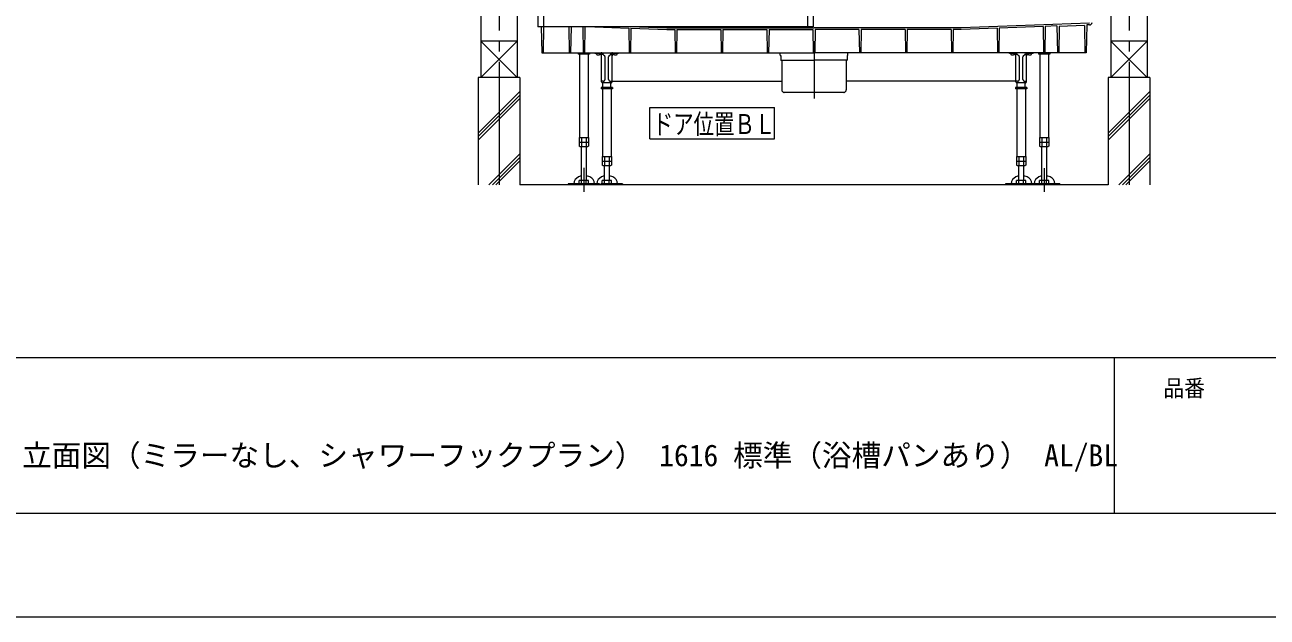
# Model space of a CAD drawing. Units: millimetres on the paper. Extents: x -305 to 305, y -152 to 152.
# Drawn here: x -175.9 to -56.3, y -148.5 to -91.5 of the extents above; entities that cross this region are included whole.
import ezdxf
from ezdxf.enums import TextEntityAlignment as Align

# ---------------------------------------------------------------- set-up
doc = ezdxf.new("R2010")
doc.units = ezdxf.units.MM
doc.linetypes.add('LONG_CHAIN', pattern=[21, 18, -1, 1, -1])
doc.linetypes.add('LONG_DOUBLE_CHAIN', pattern=[21.8, 18, -1, 0.6, -0.6, 0.6, -1])
for name, color, linetype, lineweight in [('0-0_0', 7, 'Continuous', 9), ('0-1_VIEW0001', 7, 'Continuous', 9), ('0-3_1図面枠', 7, 'Continuous', 9), ('0-4_図面枠', 3, 'Continuous', 9), ('0-5_DEFPOINTS', 7, 'Continuous', 9)]:
    doc.layers.add(name, color=color, linetype=linetype, lineweight=lineweight)
doc.styles.add('ＭＳ ゴシック', font='')
doc.styles.get('ＭＳ ゴシック').set_extended_font_data('MS Gothic')

msp = doc.modelspace()

# ---------------------------------------------------------------- linework, layer by layer
at = {"layer": '0-0_0'}
msp.add_line((-71.017, -123.498), (-71.017, -138.498), dxfattribs=at)
at = {"layer": '0-1_VIEW0001'}
for p, q in [((-132.008, -11.053), (-132.008, -96.553)), ((-128.508, -11.053), (-128.508, -96.553)), ((-71.342, -11.053), (-71.342, -96.553)), ((-67.842, -11.053), (-67.842, -96.553)), ((-126.525, -25.187), (-126.525, -91.687)), ((-125.975, -25.187), (-125.975, -91.687)), ((-100.542, -25.187), (-100.542, -91.687)), ((-99.992, -25.187), (-99.992, -91.687)), ((-100.542, -91.687), (-126.525, -91.687)), ((-126.188, -91.687), (-126.145, -94.187)), ((-125.974, -91.687), (-126.018, -94.187)), ((-123.532, -91.687), (-123.488, -94.187)), ((-123.318, -91.687), (-123.362, -94.187)), ((-122.199, -91.687), (-122.155, -94.187)), ((-121.985, -91.687), (-122.028, -94.187)), ((-121.025, -91.687), (-117.763, -91.809)), ((-117.763, -91.809), (-117.722, -94.187)), ((-117.554, -91.817), (-117.595, -94.187)), ((-117.554, -91.817), (-114.104, -91.946)), ((-116.744, -91.687), (-114.101, -91.786)), ((-114.104, -91.946), (-113.327, -91.946)), ((-114.101, -91.786), (-99.925, -91.786)), ((-113.327, -91.946), (-113.288, -94.187)), ((-113.122, -91.946), (-113.162, -94.187)), ((-113.122, -91.946), (-108.894, -91.946)), ((-108.894, -91.946), (-108.855, -94.187)), ((-108.689, -91.946), (-108.728, -94.187)), ((-108.689, -91.946), (-104.461, -91.946)), ((-104.461, -91.946), (-104.422, -94.187)), ((-104.256, -91.946), (-104.295, -94.187)), ((-104.256, -91.946), (-100.044, -91.946)), ((-99.992, -91.687), (-100.542, -91.687)), ((-100.044, -91.946), (-100.005, -94.187)), ((-85.749, -91.786), (-99.925, -91.786)), ((-99.806, -91.946), (-99.845, -94.187)), ((-95.594, -91.946), (-99.806, -91.946)), ((-95.594, -91.946), (-95.555, -94.187)), ((-95.389, -91.946), (-95.428, -94.187)), ((-91.161, -91.946), (-95.389, -91.946)), ((-91.161, -91.946), (-91.122, -94.187)), ((-90.956, -91.946), (-90.995, -94.187)), ((-86.727, -91.946), (-90.956, -91.946)), ((-86.727, -91.946), (-86.688, -94.187)), ((-86.522, -91.946), (-86.562, -94.187)), ((-85.746, -91.946), (-86.522, -91.946)), ((-73.409, -91.324), (-85.749, -91.786)), ((-82.296, -91.817), (-85.746, -91.946)), ((-82.296, -91.817), (-82.255, -94.187)), ((-82.087, -91.809), (-82.128, -94.187)), ((-77.866, -91.651), (-82.087, -91.809)), ((-77.866, -91.651), (-77.822, -94.187)), ((-77.651, -91.643), (-77.695, -94.187)), ((-76.533, -91.601), (-77.651, -91.643)), ((-76.533, -91.601), (-76.488, -94.187)), ((-76.317, -91.643), (-76.362, -94.187)), ((-73.878, -91.552), (-76.317, -91.643)), ((-73.878, -91.552), (-73.832, -94.187)), ((-73.658, -91.503), (-73.705, -94.187)), ((-73.384, -91.503), (-73.658, -91.503)), ((-128.508, -93.053), (-132.008, -93.053)), ((-132.008, -93.053), (-128.508, -96.553)), ((-128.508, -93.053), (-132.008, -96.553)), ((-67.842, -93.053), (-71.342, -96.553)), ((-71.342, -93.053), (-67.842, -96.553)), ((-67.842, -93.053), (-71.341, -93.053)), ((-126.145, -94.187), (-99.925, -94.187)), ((-122.625, -94.187), (-122.625, -94.307)), ((-122.515, -94.307), (-122.515, -102.34)), ((-121.668, -94.307), (-121.668, -102.34)), ((-73.705, -94.187), (-99.925, -94.187)), ((-78.292, -94.187), (-78.292, -94.307)), ((-77.225, -94.307), (-78.292, -94.307)), ((-78.182, -94.307), (-78.182, -102.34)), ((-77.335, -94.307), (-77.335, -102.34)), ((-77.225, -94.187), (-77.225, -94.307)), ((-128.258, -96.553), (-132.258, -96.553)), ((-132.258, -96.553), (-132.258, -106.887)), ((-128.258, -96.553), (-128.258, -106.887)), ((-67.592, -96.553), (-71.592, -96.553)), ((-71.592, -96.553), (-71.592, -106.887)), ((-67.592, -96.553), (-67.592, -106.887)), ((-132.258, -101.923), (-128.258, -97.923)), ((-71.592, -101.923), (-67.592, -97.923)), ((-132.258, -102.256), (-128.258, -98.256)), ((-132.258, -102.59), (-128.258, -98.59)), ((-71.592, -102.256), (-67.592, -98.256)), ((-71.592, -102.59), (-67.592, -98.59)), ((-115.733, -102.465), (-115.733, -99.465)), ((-115.733, -99.465), (-103.733, -99.465)), ((-103.733, -102.465), (-103.733, -99.465)), ((-122.553, -102.34), (-121.63, -102.34)), ((-122.553, -102.34), (-122.553, -103.161)), ((-122.553, -102.773), (-121.63, -102.773)), ((-122.475, -102.44), (-122.465, -102.44)), ((-122.323, -102.34), (-122.323, -103.207)), ((-121.861, -102.34), (-121.861, -103.207)), ((-121.63, -102.34), (-121.63, -103.161)), ((-115.733, -102.465), (-103.733, -102.465)), ((-78.22, -102.34), (-78.22, -103.161)), ((-78.22, -102.34), (-77.296, -102.34)), ((-78.22, -102.773), (-77.296, -102.773)), ((-78.142, -102.44), (-78.132, -102.44)), ((-77.989, -102.34), (-77.989, -103.207)), ((-77.527, -102.34), (-77.527, -103.207)), ((-77.296, -102.34), (-77.296, -103.161)), ((-131.223, -106.887), (-128.258, -103.922)), ((-122.475, -103.207), (-122.553, -103.161)), ((-122.475, -103.207), (-121.708, -103.207)), ((-122.358, -103.207), (-122.358, -106.477)), ((-121.825, -106.477), (-121.825, -103.207)), ((-121.63, -103.161), (-121.708, -103.207)), ((-78.142, -103.207), (-78.22, -103.161)), ((-78.142, -103.207), (-77.375, -103.207)), ((-78.025, -103.207), (-78.025, -106.477)), ((-77.492, -106.477), (-77.492, -103.207)), ((-77.296, -103.161), (-77.375, -103.207)), ((-70.556, -106.887), (-67.592, -103.922)), ((-130.889, -106.887), (-128.258, -104.256)), ((-130.556, -106.887), (-128.258, -104.589)), ((-70.223, -106.887), (-67.592, -104.256)), ((-69.889, -106.887), (-67.592, -104.589)), ((-71.592, -106.887), (-128.258, -106.887)), ((-120.592, -106.887), (-123.592, -106.887)), ((-121.63, -106.477), (-122.553, -106.477)), ((-122.553, -106.81), (-122.553, -106.477)), ((-122.323, -106.81), (-122.323, -106.477)), ((-121.861, -106.81), (-121.861, -106.477)), ((-121.63, -106.81), (-121.63, -106.477)), ((-120.592, -106.81), (-120.592, -106.887)), ((-79.258, -106.81), (-79.258, -106.887)), ((-76.258, -106.81), (-79.258, -106.81)), ((-76.258, -106.887), (-79.258, -106.887)), ((-78.22, -106.81), (-78.22, -106.477)), ((-77.296, -106.477), (-78.22, -106.477)), ((-77.989, -106.81), (-77.989, -106.477)), ((-77.527, -106.81), (-77.527, -106.477)), ((-77.296, -106.81), (-77.296, -106.477)), ((-76.258, -106.81), (-76.258, -106.887))]:
    msp.add_line(p, q, dxfattribs=at)
at = {"layer": '0-1_VIEW0001', "linetype": 'LONG_CHAIN'}
for p, q in [((-130.258, -11.053), (-130.258, -106.887)), ((-69.592, -11.053), (-69.592, -106.887)), ((-99.925, -93.066), (-99.925, -98.598)), ((-122.092, -105.257), (-122.092, -107.553)), ((-77.758, -105.296), (-77.758, -107.553))]:
    msp.add_line(p, q, dxfattribs=at)
at = {"layer": '0-1_VIEW0001', "color": 2, "linetype": 'LONG_DOUBLE_CHAIN'}
for p, q in [((-121.015, -94.253), (-121.015, -94.187)), ((-120.432, -94.253), (-121.015, -94.253)), ((-120.878, -94.311), (-120.883, -94.253)), ((-120.396, -94.436), (-120.54, -94.292)), ((-120.538, -94.311), (-120.533, -94.253)), ((-120.382, -96.97), (-120.382, -94.303)), ((-120.256, -94.353), (-120.382, -94.353)), ((-120.315, -94.353), (-120.315, -94.303)), ((-120.186, -94.383), (-120.078, -94.491)), ((-119.672, -94.491), (-119.564, -94.383)), ((-119.494, -94.353), (-119.368, -94.353)), ((-119.435, -94.353), (-119.435, -94.303)), ((-119.368, -96.97), (-119.368, -94.303)), ((-119.354, -94.436), (-119.21, -94.292)), ((-118.735, -94.253), (-119.318, -94.253)), ((-119.212, -94.311), (-119.217, -94.253)), ((-118.872, -94.311), (-118.867, -94.253)), ((-118.735, -94.253), (-118.735, -94.187)), ((-103.192, -94.43), (-103.192, -94.187)), ((-96.725, -94.463), (-96.725, -94.897)), ((-96.692, -94.463), (-96.725, -94.463)), ((-96.658, -94.43), (-96.658, -94.187)), ((-81.115, -94.253), (-81.115, -94.187)), ((-80.532, -94.253), (-81.115, -94.253)), ((-80.978, -94.311), (-80.983, -94.253)), ((-80.496, -94.436), (-80.64, -94.292)), ((-80.638, -94.311), (-80.633, -94.253)), ((-80.482, -96.97), (-80.482, -94.303)), ((-80.356, -94.353), (-80.482, -94.353)), ((-80.415, -94.353), (-80.415, -94.303)), ((-80.286, -94.383), (-80.178, -94.491)), ((-79.772, -94.491), (-79.664, -94.383)), ((-79.594, -94.353), (-79.468, -94.353)), ((-79.535, -94.353), (-79.535, -94.303)), ((-79.468, -96.97), (-79.468, -94.303)), ((-79.454, -94.436), (-79.31, -94.292)), ((-78.835, -94.253), (-79.418, -94.253)), ((-79.312, -94.311), (-79.317, -94.253)), ((-78.972, -94.311), (-78.967, -94.253)), ((-78.835, -94.253), (-78.835, -94.187)), ((-120.048, -96.753), (-120.048, -94.562)), ((-119.702, -96.753), (-119.702, -94.562)), ((-103.108, -94.913), (-99.925, -94.913)), ((-103.025, -94.93), (-103.025, -97.763)), ((-96.742, -94.913), (-99.925, -94.913)), ((-96.825, -94.93), (-96.825, -97.763)), ((-80.148, -96.753), (-80.148, -94.562)), ((-79.802, -96.753), (-79.802, -94.562)), ((-119.342, -97.54), (-120.408, -97.54)), ((-120.408, -97.54), (-120.408, -97.64)), ((-120.215, -96.92), (-120.382, -96.92)), ((-120.298, -97.64), (-120.298, -104.173)), ((-120.275, -97.54), (-120.275, -97.087)), ((-119.485, -97.087), (-120.265, -97.087)), ((-119.535, -96.92), (-119.368, -96.92)), ((-119.475, -97.54), (-119.475, -97.087)), ((-119.452, -97.64), (-119.452, -104.173)), ((-119.368, -96.92), (-103.025, -96.92)), ((-97.058, -97.997), (-102.792, -97.997)), ((-80.482, -96.92), (-96.825, -96.92)), ((-79.442, -97.54), (-80.508, -97.54)), ((-80.508, -97.54), (-80.508, -97.64)), ((-79.442, -97.64), (-80.508, -97.64)), ((-80.315, -96.92), (-80.482, -96.92)), ((-80.398, -97.64), (-80.398, -104.173)), ((-80.375, -97.52), (-80.375, -97.087)), ((-79.585, -97.087), (-80.365, -97.087)), ((-80.358, -97.52), (-80.358, -97.54)), ((-79.635, -96.92), (-79.468, -96.92)), ((-79.592, -97.52), (-79.592, -97.54)), ((-79.575, -97.52), (-79.575, -97.087)), ((-79.552, -97.64), (-79.552, -104.173)), ((-79.442, -97.54), (-79.442, -97.64)), ((-120.337, -104.173), (-119.413, -104.173)), ((-120.337, -104.173), (-120.337, -104.995)), ((-120.337, -104.607), (-119.413, -104.607)), ((-120.258, -105.04), (-120.337, -104.995)), ((-120.275, -104.607), (-119.475, -104.607)), ((-120.258, -104.273), (-120.248, -104.273)), ((-120.258, -105.04), (-119.492, -105.04)), ((-120.142, -105.04), (-120.142, -106.477)), ((-120.106, -104.173), (-120.106, -105.04)), ((-119.644, -104.173), (-119.644, -105.04)), ((-119.608, -106.477), (-119.608, -105.04)), ((-119.413, -104.995), (-119.492, -105.04)), ((-119.413, -104.173), (-119.413, -104.995)), ((-80.437, -104.173), (-80.437, -104.995)), ((-80.437, -104.173), (-79.513, -104.173)), ((-80.437, -104.607), (-79.513, -104.607)), ((-80.358, -105.04), (-80.437, -104.995)), ((-80.358, -104.273), (-80.348, -104.273)), ((-80.358, -105.04), (-79.592, -105.04)), ((-80.242, -105.04), (-80.242, -106.477)), ((-80.206, -104.173), (-80.206, -105.04)), ((-79.744, -104.173), (-79.744, -105.04)), ((-79.708, -106.477), (-79.708, -105.04)), ((-79.513, -104.995), (-79.592, -105.04)), ((-79.513, -104.173), (-79.513, -104.995)), ((-118.375, -106.81), (-120.458, -106.81)), ((-119.413, -106.477), (-120.337, -106.477)), ((-120.337, -106.81), (-120.337, -106.477)), ((-119.492, -106.81), (-120.258, -106.81)), ((-120.106, -106.81), (-120.106, -106.477)), ((-119.644, -106.81), (-119.644, -106.477)), ((-119.413, -106.81), (-119.413, -106.477)), ((-79.258, -106.887), (-81.475, -106.887)), ((-79.513, -106.477), (-80.437, -106.477)), ((-80.437, -106.81), (-80.437, -106.477)), ((-79.592, -106.81), (-80.358, -106.81)), ((-80.206, -106.81), (-80.206, -106.477)), ((-79.744, -106.81), (-79.744, -106.477)), ((-79.513, -106.81), (-79.513, -106.477))]:
    msp.add_line(p, q, dxfattribs=at)
at = {"layer": '0-1_VIEW0001'}
for points in [[(-121.558, -94.187), (-121.558, -94.307), (-122.625, -94.307)], [(-122.358, -106.034), (-122.602, -106.125), (-122.811, -106.269), (-122.92, -106.389), (-123.016, -106.563), (-123.06, -106.797), (-123.06, -106.81)], [(-121.06, -106.81), (-121.06, -106.797), (-121.094, -106.589), (-121.205, -106.382), (-121.321, -106.258), (-121.519, -106.124), (-121.825, -106.019)], [(-78.025, -106.034), (-78.268, -106.125), (-78.478, -106.269), (-78.586, -106.389), (-78.683, -106.563), (-78.726, -106.797), (-78.726, -106.81)], [(-76.726, -106.81), (-76.726, -106.797), (-76.761, -106.589), (-76.871, -106.382), (-76.988, -106.258), (-77.186, -106.124), (-77.492, -106.019)], [(-120.592, -106.81), (-123.592, -106.81), (-123.592, -106.887)]]:
    msp.add_lwpolyline(points, dxfattribs=at)
at = {"layer": '0-1_VIEW0001', "color": 2, "linetype": 'LONG_DOUBLE_CHAIN'}
for points in [[(-103.158, -94.463), (-103.125, -94.463), (-103.125, -94.897)], [(-119.342, -97.54), (-119.342, -97.64), (-120.408, -97.64)], [(-120.142, -106.034), (-120.385, -106.125), (-120.595, -106.269), (-120.703, -106.389), (-120.799, -106.563), (-120.843, -106.797), (-120.843, -106.81)], [(-118.843, -106.81), (-118.843, -106.797), (-118.877, -106.589), (-118.988, -106.382), (-119.104, -106.258), (-119.302, -106.124), (-119.608, -106.019)], [(-80.242, -106.034), (-80.485, -106.125), (-80.695, -106.269), (-80.803, -106.389), (-80.899, -106.563), (-80.943, -106.797), (-80.943, -106.81)], [(-78.943, -106.81), (-78.943, -106.797), (-78.977, -106.589), (-79.088, -106.382), (-79.204, -106.258), (-79.402, -106.124), (-79.708, -106.019)], [(-118.375, -106.81), (-118.375, -106.887), (-120.458, -106.887)], [(-79.258, -106.81), (-81.475, -106.81), (-81.475, -106.887)]]:
    msp.add_lwpolyline(points, dxfattribs=at)
at = {"layer": '0-1_VIEW0001'}
msp.add_arc((-73.384, -91.27), 0.233, 270, 357.5, dxfattribs=at)
at = {"layer": '0-1_VIEW0001', "color": 2, "linetype": 'LONG_DOUBLE_CHAIN'}
for centre, radius, start, end in [((-120.815, -94.306), 0.0633, 184.99973, 254.6375), ((-120.708, -93.917), 0.467, 254.6375, 285.36259), ((-120.601, -94.306), 0.0633, 285.36304, 355.00016), ((-120.432, -94.303), 0.117, 0, 90), ((-120.432, -94.303), 0.05, 0, 90), ((-120.432, -94.471), 0.05, 0, 45), ((-120.256, -94.453), 0.1, 45, 90), ((-120.148, -94.562), 0.1, 0, 45), ((-119.602, -94.562), 0.1, 135, 180), ((-119.494, -94.453), 0.1, 90, 135), ((-119.318, -94.303), 0.117, 90, 180), ((-119.318, -94.303), 0.05, 90, 180), ((-119.318, -94.471), 0.05, 135, 180), ((-119.148, -94.306), 0.0633, 184.99973, 254.6375), ((-119.042, -93.917), 0.467, 254.6375, 285.36259), ((-118.935, -94.306), 0.0633, 285.36304, 355.00016), ((-103.158, -94.247), 0.0333, 90, 180), ((-103.158, -94.43), 0.0333, 180, 270), ((-96.692, -94.43), 0.0333, 270, 360), ((-80.915, -94.306), 0.0633, 184.99973, 254.6375), ((-80.808, -93.917), 0.467, 254.6375, 285.36259), ((-80.701, -94.306), 0.0633, 285.36304, 355.00016), ((-80.532, -94.303), 0.117, 0, 90), ((-80.532, -94.303), 0.05, 0, 90), ((-80.532, -94.471), 0.05, 0, 45), ((-80.356, -94.453), 0.1, 45, 90), ((-80.248, -94.562), 0.1, 0, 45), ((-79.702, -94.562), 0.1, 135, 180), ((-79.594, -94.453), 0.1, 90, 135), ((-79.418, -94.303), 0.117, 90, 180), ((-79.418, -94.303), 0.05, 90, 180), ((-79.418, -94.471), 0.05, 135, 180), ((-79.248, -94.306), 0.0633, 184.99973, 254.6375), ((-79.142, -93.917), 0.467, 254.6375, 285.36259), ((-79.035, -94.306), 0.0633, 285.36304, 355.00016), ((-103.108, -94.897), 0.0167, 180, 270), ((-103.108, -94.897), 0.0167, 180, 270), ((-103.042, -94.93), 0.0167, 0, 90), ((-103.042, -94.93), 0.0167, 0, 90), ((-96.808, -94.93), 0.0167, 90, 180), ((-96.808, -94.93), 0.0167, 90, 180), ((-96.742, -94.897), 0.0167, 270, 0), ((-96.742, -94.897), 0.0167, 270, 0), ((-120.215, -96.753), 0.167, 270, 0), ((-119.535, -96.753), 0.167, 180, 270), ((-80.315, -96.753), 0.167, 270, 0), ((-79.635, -96.753), 0.167, 180, 270), ((-120.265, -96.97), 0.117, 180, 270), ((-119.485, -96.97), 0.117, 270, 0), ((-102.792, -97.763), 0.233, 180, 270), ((-97.058, -97.763), 0.233, 270, 0), ((-80.365, -96.97), 0.117, 180, 270), ((-79.585, -96.97), 0.117, 270, 0)]:
    msp.add_arc(centre, radius, start, end, dxfattribs=at)
at = {"layer": '0-4_図面枠'}
msp.add_line((-291.017, -123.498), (108.983, -123.498), dxfattribs=at)
msp.add_lwpolyline([(-291.017, -138.498), (108.983, -138.498), (108.983, 138.502), (-291.017, 138.502)], close=True, dxfattribs=at)
at = {"layer": '0-5_DEFPOINTS'}
msp.add_line((118.983, -148.498), (-301.017, -148.498), dxfattribs=at)

# ---------------------------------------------------------------- texts
at = {"layer": '0-1_VIEW0001', "style": 'ＭＳ ゴシック', "width": 0.75}
msp.add_text('ドア位置ＢＬ', height=1.921, dxfattribs=at).set_placement((-115.447, -102.584), align=Align.BOTTOM_LEFT)
at = {"layer": '0-3_1図面枠', "style": 'ＭＳ ゴシック', "width": 0.9}
msp.add_text('品番', height=1.628, dxfattribs=at).set_placement((-66.276, -127.759), align=Align.BOTTOM_LEFT)
at = {"layer": '0-3_1図面枠', "style": 'ＭＳ ゴシック'}
msp.add_text('ノウム 立面図（ミラーなし、シャワーフックプラン） 1616 標準（浴槽パンあり） AL/BL', height=2.092, dxfattribs=at).set_placement((-186.165, -134.602), align=Align.BOTTOM_LEFT)

doc.saveas('drawing.dxf')
